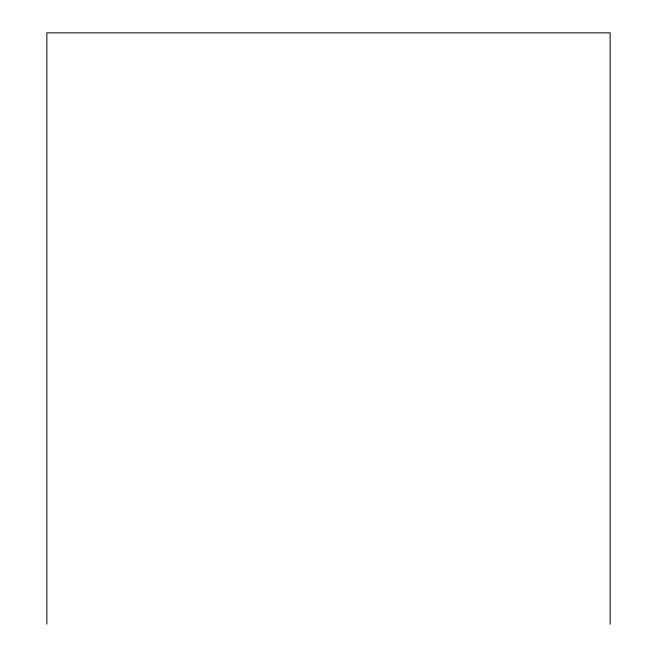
<?xml version="1.0" encoding="UTF-8"?>
<svg xmlns="http://www.w3.org/2000/svg" width="657" height="657" viewBox="0 0 657 657"><rect width="100%" height="100%" fill="white"/><g stroke="black" fill="none" stroke-linecap="round" stroke-linejoin="round"><path stroke-width="0.99" d="M610.139 624.15L610.139 32.85L46.861 32.85L46.861 624.15"/></g></svg>
